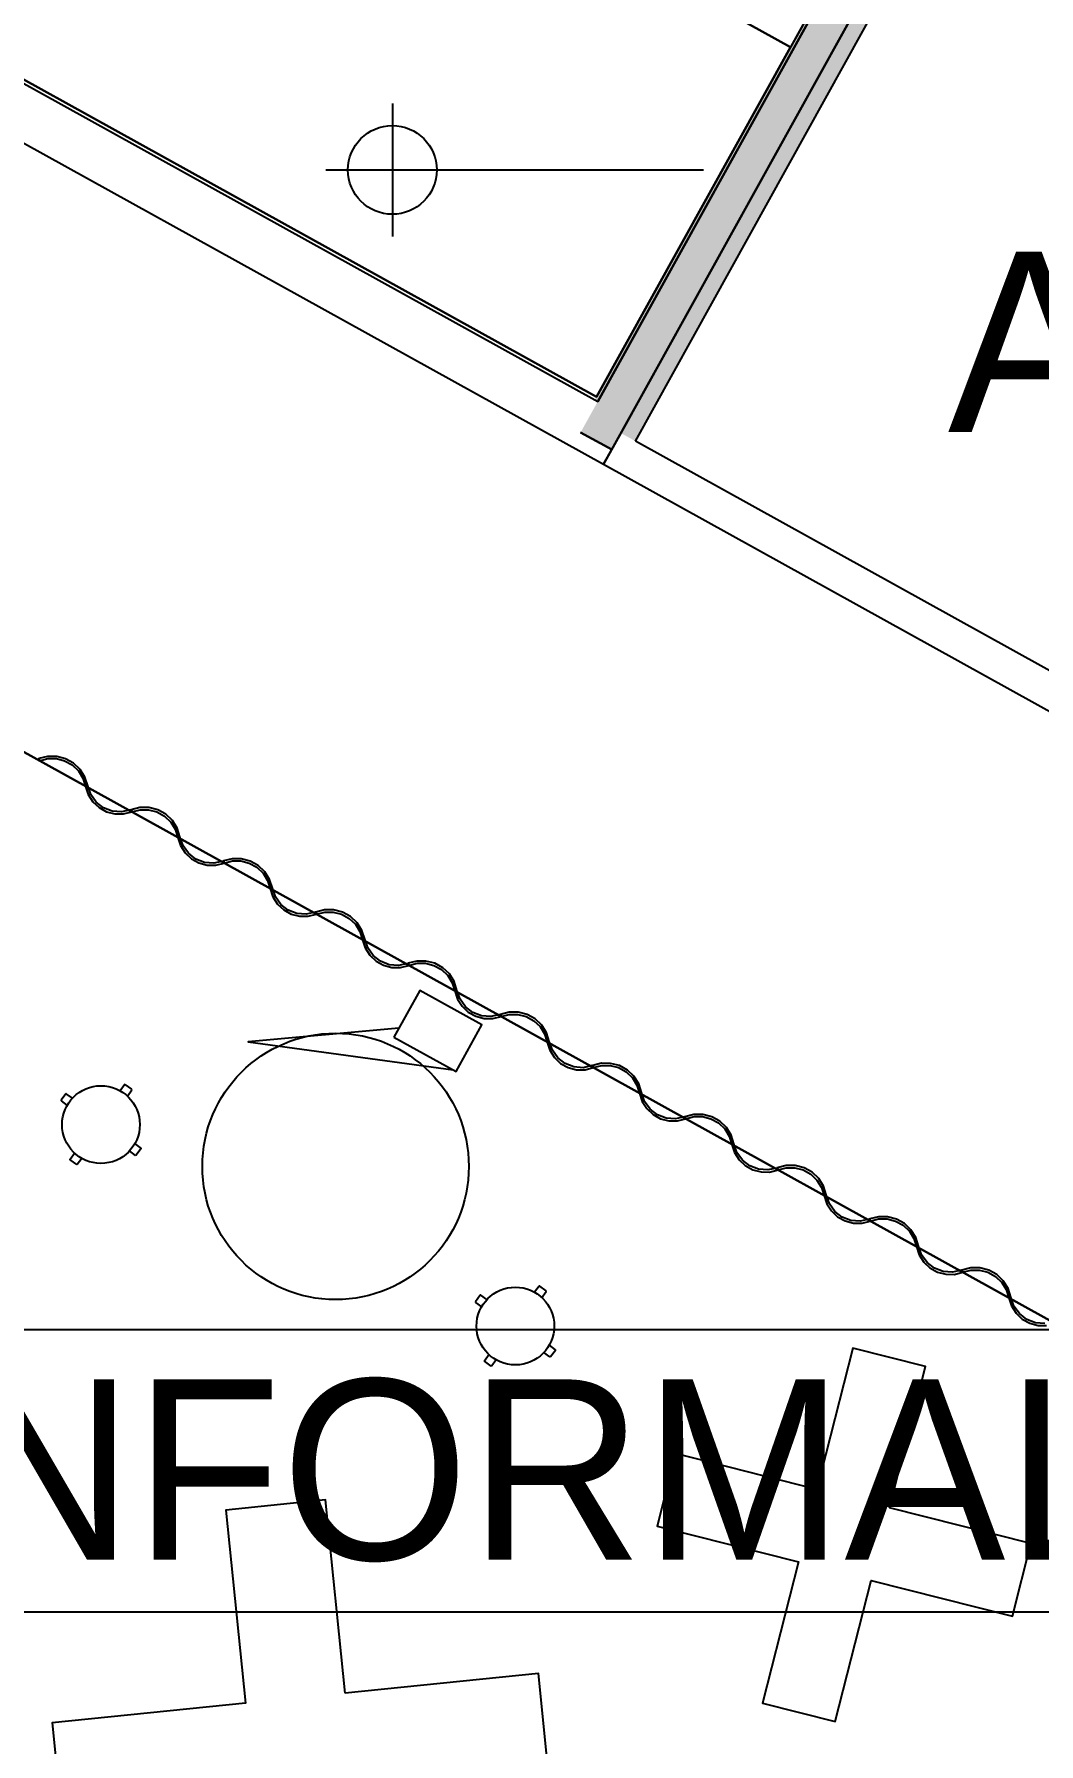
# Model space of a CAD drawing. Header units: metres. Extents: x 2.5 to 42.6, y 0.9 to 31.9.
# Drawn here: x 30.505 to 32.286, y 24.316 to 27.348 of the extents above; entities that cross this region are included whole.
import ezdxf

# ---------------------------------------------------------------- set-up
doc = ezdxf.new("R2010")
doc.units = ezdxf.units.M
for name, color, linetype in [('ARREDI', 9, 'Continuous'), ('PARETI_STRUTTURE', 7, 'Continuous'), ('PILASTRI_SETTI', 8, 'Continuous'), ('WAYFINDING_RIQUADRI', 7, 'Continuous'), ('WAYFINDING_TESTI', 7, 'Continuous')]:
    doc.layers.add(name, color=color, linetype=linetype)

msp = doc.modelspace()

# ---------------------------------------------------------------- linework, layer by layer
at = {"layer": 'ARREDI'}
for points in [[(32.2119, 27.9858), (31.8455, 27.3247)], [(30.2211, 27.4148), (31.5019, 26.7049)], [(31.5019, 26.7049), (31.8455, 27.3248)], [(31.1515, 25.5852), (30.8844, 25.561), (31.2476, 25.511)], [(30.6654, 25.4849), (30.6575, 25.474)], [(30.6665, 25.485), (30.6654, 25.4849)], [(30.678, 25.4767), (30.6665, 25.485)], [(30.6702, 25.4647), (30.6781, 25.4755)], [(30.6782, 25.4756), (30.678, 25.4766)], [(30.5609, 25.4687), (30.5526, 25.4572)], [(30.5526, 25.4572), (30.5527, 25.4561)], [(30.5527, 25.4561), (30.5636, 25.4482)], [(30.562, 25.4688), (30.5609, 25.4687)], [(30.5729, 25.4609), (30.562, 25.4688)], [(30.6833, 25.3801), (30.6942, 25.3722)], [(30.5687, 25.3527), (30.5767, 25.3635)], [(30.5689, 25.3516), (30.5688, 25.3527)], [(30.5804, 25.3433), (30.5689, 25.3516)], [(30.5894, 25.3542), (30.5815, 25.3434)], [(30.6849, 25.3594), (30.674, 25.3674)], [(30.686, 25.3596), (30.6849, 25.3594)], [(30.6943, 25.371), (30.686, 25.3596)], [(30.6942, 25.3721), (30.6943, 25.371)], [(30.5815, 25.3434), (30.5804, 25.3433)], [(32.2966, 25.0615), (32.2801, 25.0627), (32.2646, 25.0687), (32.2515, 25.0788), (32.2419, 25.0922), (32.2365, 25.1079), (32.2316, 25.1233), (32.223, 25.1369), (32.2113, 25.148), (32.1971, 25.1558), (32.1815, 25.1599), (32.1654, 25.1599), (32.1497, 25.1559), (32.1509, 25.1522), (32.1657, 25.156), (32.1809, 25.156), (32.1957, 25.1522), (32.209, 25.1448), (32.2201, 25.1343), (32.2282, 25.1214), (32.2327, 25.1068), (32.2375, 25.0924), (32.2456, 25.0796), (32.2566, 25.0692), (32.2699, 25.0618), (32.2846, 25.0579), (32.2998, 25.0578)], [(31.2955, 25.1113), (31.2871, 25.0999)], [(31.2966, 25.1115), (31.2955, 25.1113)], [(31.3074, 25.1036), (31.2966, 25.1115)], [(31.4, 25.1275), (31.3921, 25.1167)], [(31.4011, 25.1277), (31.4, 25.1275)], [(31.4125, 25.1193), (31.4011, 25.1277)], [(31.4048, 25.1074), (31.4127, 25.1182)], [(31.4127, 25.1182), (31.4125, 25.1193)], [(31.2871, 25.0999), (31.2873, 25.0988)], [(31.2873, 25.0988), (31.2981, 25.0909)], [(31.4179, 25.0227), (31.4287, 25.0148)], [(31.4287, 25.0148), (31.4289, 25.0137)], [(31.3033, 24.9954), (31.3112, 25.0062)], [(31.3034, 24.9943), (31.3033, 24.9954)], [(31.3149, 24.9859), (31.3034, 24.9943)], [(31.316, 24.9861), (31.3149, 24.9859)], [(31.3239, 24.9969), (31.316, 24.9861)], [(31.4194, 25.0021), (31.4086, 25.01)], [(31.4205, 25.0022), (31.4194, 25.0021)], [(31.4289, 25.0137), (31.4205, 25.0022)]]:
    msp.add_lwpolyline(points, dxfattribs=at)
for points in [[(31.2256, 27.6683), (31.8455, 27.3248)], [(30.5961, 26.014), (30.6008, 25.9995), (30.6089, 25.9867), (30.62, 25.9763), (30.6333, 25.9689), (30.648, 25.9651), (30.6632, 25.965), (30.6779, 25.9686), (30.6761, 25.9721), (30.6599, 25.9686), (30.6434, 25.9699), (30.628, 25.9758), (30.6149, 25.9859), (30.6052, 25.9994), (30.5999, 26.015), (30.5949, 26.0304), (30.5863, 26.0441), (30.5746, 26.0552), (30.5605, 26.063), (30.5449, 26.067), (30.5287, 26.0671), (30.5131, 26.0631), (30.5142, 26.0594), (30.529, 26.0632), (30.5443, 26.0632), (30.559, 26.0594), (30.5724, 26.052), (30.5834, 26.0415), (30.5915, 26.0285)], [(30.7597, 25.9233), (30.7645, 25.9088), (30.7726, 25.896), (30.7836, 25.8856), (30.7969, 25.8782), (30.8116, 25.8744), (30.8268, 25.8743), (30.8416, 25.8779), (30.8398, 25.8814), (30.8236, 25.8779), (30.8071, 25.8792), (30.7916, 25.8851), (30.7785, 25.8952), (30.7689, 25.9087), (30.7635, 25.9243), (30.7586, 25.9397), (30.75, 25.9534), (30.7383, 25.9645), (30.7241, 25.9723), (30.7085, 25.9763), (30.6924, 25.9764), (30.6767, 25.9724), (30.6779, 25.9686), (30.6927, 25.9725), (30.7079, 25.9725), (30.7227, 25.9686), (30.736, 25.9612), (30.7471, 25.9507), (30.7552, 25.9378)], [(30.9234, 25.8326), (30.9281, 25.8181), (30.9363, 25.8053), (30.9473, 25.7949), (30.9606, 25.7875), (30.9753, 25.7836), (30.9905, 25.7835), (31.0052, 25.7872), (31.0034, 25.7907), (30.9873, 25.7872), (30.9707, 25.7884), (30.9553, 25.7944), (30.9422, 25.8045), (30.9326, 25.818), (30.9272, 25.8336), (30.9223, 25.849), (30.9137, 25.8626), (30.9019, 25.8737), (30.8878, 25.8815), (30.8722, 25.8856), (30.8561, 25.8856), (30.8404, 25.8817), (30.8416, 25.8779), (30.8563, 25.8817), (30.8716, 25.8817), (30.8864, 25.8779), (30.8997, 25.8705), (30.9107, 25.86), (30.9188, 25.8471)], [(31.0871, 25.7418), (31.0918, 25.7274), (31.0999, 25.7146), (31.111, 25.7042), (31.1243, 25.6968), (31.139, 25.6929), (31.1542, 25.6928), (31.1689, 25.6965), (31.1671, 25.7), (31.1509, 25.6965), (31.1344, 25.6977), (31.119, 25.7037), (31.1059, 25.7138), (31.0962, 25.7273), (31.0909, 25.7429), (31.0859, 25.7583), (31.0773, 25.7719), (31.0656, 25.783), (31.0515, 25.7908), (31.0359, 25.7949), (31.0197, 25.7949), (31.0041, 25.7909), (31.0052, 25.7872), (31.02, 25.791), (31.0353, 25.791), (31.05, 25.7872), (31.0634, 25.7798), (31.0744, 25.7693), (31.0825, 25.7564)], [(31.2507, 25.6511), (31.2555, 25.6367), (31.2636, 25.6239), (31.2746, 25.6134), (31.2879, 25.6061), (31.3026, 25.6022), (31.3178, 25.6021), (31.3326, 25.6058), (31.3308, 25.6093), (31.3146, 25.6057), (31.2981, 25.607), (31.2826, 25.613), (31.2695, 25.6231), (31.2599, 25.6365), (31.2545, 25.6522), (31.2496, 25.6676), (31.241, 25.6812), (31.2293, 25.6923), (31.2151, 25.7001), (31.1995, 25.7042), (31.1834, 25.7042), (31.1677, 25.7002), (31.1689, 25.6965), (31.1837, 25.7003), (31.1989, 25.7003), (31.2137, 25.6965), (31.227, 25.6891), (31.2381, 25.6786), (31.2462, 25.6657)], [(31.4144, 25.5604), (31.4191, 25.546), (31.4273, 25.5331), (31.4383, 25.5227), (31.4516, 25.5154), (31.4663, 25.5115), (31.4815, 25.5114), (31.4962, 25.5151), (31.4944, 25.5186), (31.4783, 25.515), (31.4617, 25.5163), (31.4463, 25.5222), (31.4332, 25.5324), (31.4236, 25.5458), (31.4182, 25.5615), (31.4133, 25.5769), (31.4047, 25.5905), (31.3929, 25.6016), (31.3788, 25.6094), (31.3632, 25.6135), (31.347, 25.6135), (31.3314, 25.6095), (31.3326, 25.6058), (31.3473, 25.6096), (31.3626, 25.6096), (31.3774, 25.6058), (31.3907, 25.5984), (31.4017, 25.5879), (31.4098, 25.575)], [(31.5781, 25.4697), (31.5828, 25.4553), (31.5909, 25.4424), (31.602, 25.432), (31.6153, 25.4246), (31.63, 25.4208), (31.6452, 25.4207), (31.6599, 25.4243), (31.6581, 25.4278), (31.6419, 25.4243), (31.6254, 25.4256), (31.61, 25.4315), (31.5969, 25.4416), (31.5872, 25.4551), (31.5819, 25.4708), (31.5769, 25.4861), (31.5683, 25.4998), (31.5566, 25.5109), (31.5425, 25.5187), (31.5269, 25.5227), (31.5107, 25.5228), (31.4951, 25.5188), (31.4962, 25.5151), (31.511, 25.5189), (31.5263, 25.5189), (31.541, 25.5151), (31.5544, 25.5077), (31.5654, 25.4972), (31.5735, 25.4842)], [(31.7417, 25.379), (31.7465, 25.3645), (31.7546, 25.3517), (31.7656, 25.3413), (31.7789, 25.3339), (31.7936, 25.3301), (31.8088, 25.33), (31.8236, 25.3336), (31.8218, 25.3371), (31.8056, 25.3336), (31.7891, 25.3349), (31.7736, 25.3408), (31.7605, 25.3509), (31.7509, 25.3644), (31.7455, 25.38), (31.7406, 25.3954), (31.732, 25.4091), (31.7203, 25.4202), (31.7061, 25.428), (31.6905, 25.432), (31.6744, 25.4321), (31.6587, 25.4281), (31.6599, 25.4244), (31.6747, 25.4282), (31.6899, 25.4282), (31.7047, 25.4244), (31.718, 25.417), (31.7291, 25.4065), (31.7372, 25.3935)], [(31.9054, 25.2883), (31.9101, 25.2738), (31.9183, 25.261), (31.9293, 25.2506), (31.9426, 25.2432), (31.9573, 25.2394), (31.9725, 25.2393), (31.9872, 25.2429), (31.9854, 25.2464), (31.9693, 25.2429), (31.9527, 25.2442), (31.9373, 25.2501), (31.9242, 25.2602), (31.9146, 25.2737), (31.9092, 25.2893), (31.9043, 25.3047), (31.8957, 25.3184), (31.8839, 25.3295), (31.8698, 25.3373), (31.8542, 25.3413), (31.838, 25.3414), (31.8224, 25.3374), (31.8236, 25.3336), (31.8383, 25.3375), (31.8536, 25.3375), (31.8684, 25.3336), (31.8817, 25.3262), (31.8927, 25.3157), (31.9008, 25.3028)], [(32.0691, 25.1976), (32.0738, 25.1831), (32.0819, 25.1703), (32.093, 25.1599), (32.1063, 25.1525), (32.121, 25.1486), (32.1362, 25.1485), (32.1509, 25.1522), (32.1491, 25.1557), (32.1329, 25.1522), (32.1164, 25.1534), (32.101, 25.1594), (32.0879, 25.1695), (32.0782, 25.183), (32.0729, 25.1986), (32.0679, 25.214), (32.0593, 25.2276), (32.0476, 25.2387), (32.0335, 25.2465), (32.0179, 25.2506), (32.0017, 25.2506), (31.9861, 25.2467), (31.9872, 25.2429), (32.002, 25.2467), (32.0173, 25.2467), (32.032, 25.2429), (32.0454, 25.2355), (32.0564, 25.225), (32.0645, 25.2121)], [(32.0213, 24.7346), (32.0848, 24.9851), (31.956, 25.0177), (31.8925, 24.7672), (31.642, 24.8307), (31.6094, 24.7019), (31.8599, 24.6384), (31.7964, 24.388), (31.9252, 24.3553), (31.9887, 24.6058), (32.2391, 24.5423), (32.2718, 24.6711)], [(31.056, 24.4056), (31.0213, 24.7483), (30.845, 24.7305), (30.8797, 24.3877), (30.537, 24.353), (30.5548, 24.1767), (30.8976, 24.2114), (30.9323, 23.8687), (31.1086, 23.8865), (31.0739, 24.2293), (31.4166, 24.264), (31.3988, 24.4403)]]:
    msp.add_lwpolyline(points, close=True, dxfattribs=at)
for centre, radius in [((31.0393, 25.3399), 0.2362), ((30.6234, 25.4141), 0.0689), ((31.358, 25.0568), 0.0689)]:
    msp.add_circle(centre, radius, dxfattribs=at)
at = {"layer": 'PARETI_STRUTTURE'}
for points in [[(31.5019, 26.7049), (30.2211, 27.4148), (31.2261, 29.2279), (31.2209, 29.2308)], [(32.885, 29.1881), (31.5042, 26.6968)], [(30.2131, 27.4125), (31.5042, 26.6968), (32.8707, 29.1622)], [(32.8655, 29.1651), (31.5019, 26.7049)], [(31.5288, 26.6112), (32.9401, 29.1575)], [(32.966, 29.1432), (32.9401, 29.1575), (31.545, 26.6405)], [(31.5708, 26.6262), (32.9516, 29.1174)], [(31.9028, 27.4281), (31.2846, 27.7707), (31.9028, 27.4281), (31.8455, 27.3247)], [(29.9495, 27.4528), (31.5145, 26.5854), (31.5288, 26.6112), (31.4737, 26.6417)], [(31.8455, 27.3247), (31.5019, 26.7049), (30.2211, 27.4148)], [(30.2183, 27.4096), (31.4991, 26.6997)], [(31.14, 27.2253), (31.14, 26.9891)], [(31.0219, 27.1072), (31.6913, 27.1072)], [(31.4991, 26.6997), (31.5042, 26.6968)], [(31.4737, 26.6417), (31.5288, 26.6112)], [(31.545, 26.6405), (31.5145, 26.5854), (32.776, 25.8861), (32.8066, 25.9412)], [(32.8066, 25.9412), (31.5708, 26.6262)]]:
    msp.add_lwpolyline(points, dxfattribs=at)
for points in [[(31.2256, 27.6683), (31.8455, 27.3248)], [(30.4712, 26.0832), (33.2607, 24.5371)], [(31.1427, 25.5692), (31.2529, 25.5081), (31.2987, 25.5908), (31.1885, 25.6519)]]:
    msp.add_lwpolyline(points, close=True, dxfattribs=at)
msp.add_circle((31.14, 27.1072), 0.0787, dxfattribs=at)
at = {"layer": 'PILASTRI_SETTI'}
for points in [[(31.5288, 26.6112), (32.9401, 29.1575), (31.4737, 26.6417), (32.885, 29.1881)], [(31.5042, 26.6968), (32.8707, 29.1622), (31.4991, 26.6997), (32.8655, 29.1651)], [(31.5708, 26.6262), (32.9659, 29.1432), (31.545, 26.6405), (32.9401, 29.1575)]]:
    msp.add_solid(points, dxfattribs=at)
at = {"layer": 'WAYFINDING_RIQUADRI'}
msp.add_lwpolyline([(29.5, 24.55), (33.1, 24.55), (33.1, 25.05), (29.5, 25.05)], close=True, dxfattribs=at)

# ---------------------------------------------------------------- texts
at = {"layer": 'WAYFINDING_TESTI', "char_height": 0.32, "attachment_point": 5}
for s, insert in [('AULA 119', (33.1, 26.8)), ('AULA INFORMALE 128', (31.3, 24.8))]:
    msp.add_mtext(s, dxfattribs=dict(at, insert=insert))

doc.saveas('drawing.dxf')
